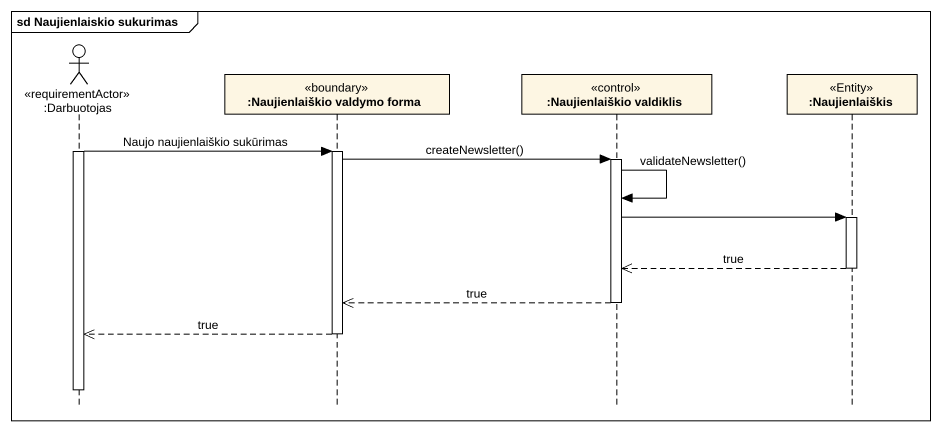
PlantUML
@startuml
mainframe sd Naujienlaiskio sukurimas
hide footbox
actor ":Darbuotojas" as Darbuotojas <<requirementActor>>
participant ":Naujienlaiškio valdymo forma" as Naujienlaiškio_valdymo_forma <<boundary>>
participant ":Naujienlaiškio valdiklis" as Naujienlaiškio_valdiklis <<control>>
participant ":Naujienlaiškis" as Naujienlaiškis <<Entity>>

activate Darbuotojas
Darbuotojas -> Naujienlaiškio_valdymo_forma : Naujo naujienlaiškio sukūrimas
activate Naujienlaiškio_valdymo_forma
Naujienlaiškio_valdymo_forma -> Naujienlaiškio_valdiklis : createNewsletter()
activate Naujienlaiškio_valdiklis
Naujienlaiškio_valdiklis -> Naujienlaiškio_valdiklis : validateNewsletter()
Naujienlaiškio_valdiklis -> Naujienlaiškis
activate Naujienlaiškis
Naujienlaiškis -->> Naujienlaiškio_valdiklis : true
deactivate Naujienlaiškis
Naujienlaiškio_valdiklis -->> Naujienlaiškio_valdymo_forma : true
deactivate Naujienlaiškio_valdiklis
Naujienlaiškio_valdymo_forma -->> Darbuotojas : true
deactivate Naujienlaiškio_valdymo_forma
deactivate Darbuotojas
@enduml
